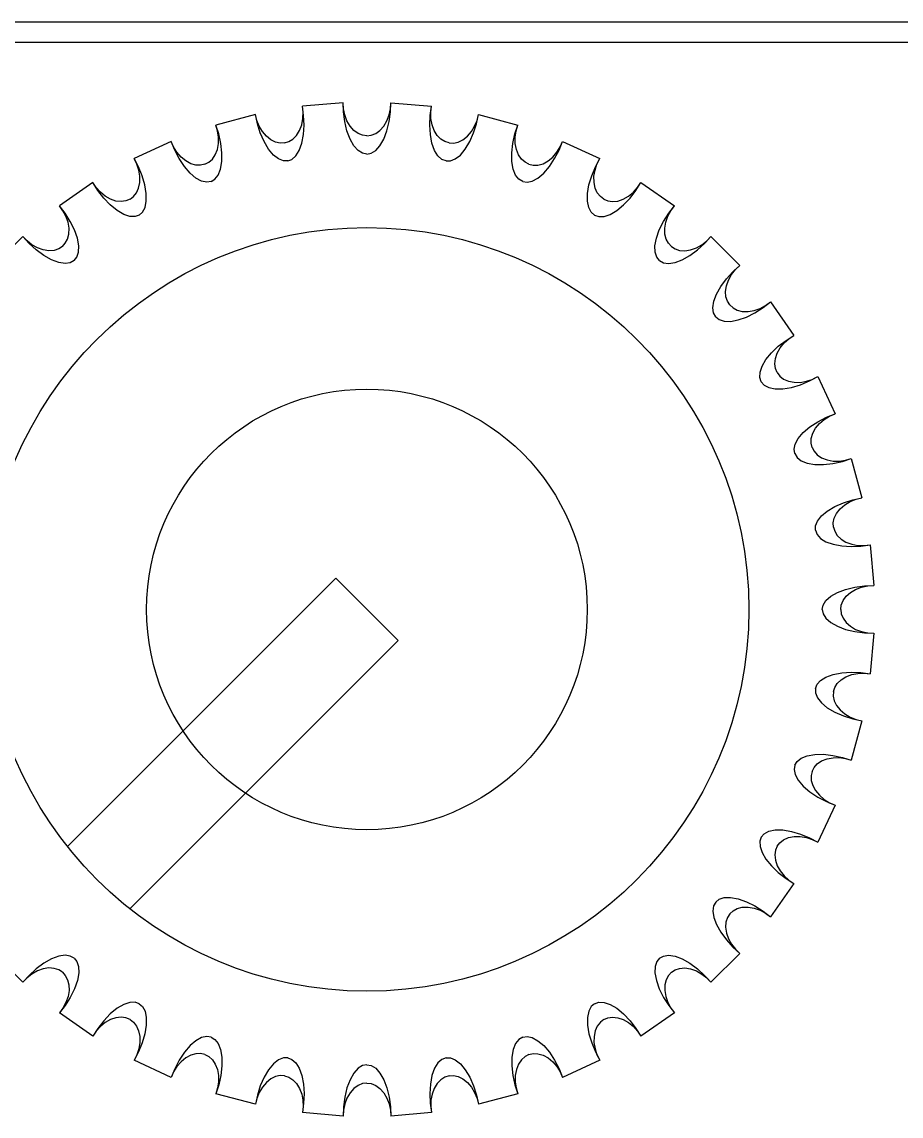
# Model space of a CAD drawing. Extents: x -615 to 711, y 0 to 128.
# Drawn here: x 5.6 to 17.57, y 101.6 to 116.5 of the extents above; entities that cross this region are included whole.
import ezdxf

# ---------------------------------------------------------------- set-up
doc = ezdxf.new("R2010")
doc.units = 0
doc.layers.add('CONSTRUCTION', color=7, linetype='CONTINUOUS')
doc.layers.add('LAYER1', color=7, linetype='CONTINUOUS')

msp = doc.modelspace()

# ---------------------------------------------------------------- linework, layer by layer
at = {"layer": 'CONSTRUCTION', "color": 6}
msp.add_line((-614.803, 116.224), (710.947, 116.224), dxfattribs=at)
at = {"layer": 'LAYER1', "color": 7}
msp.add_line((1.3, 116.5), (59.3, 116.5), dxfattribs=at)
at = {"layer": 'LAYER1', "color": 178}
for p, q in [((9.975, 115.4), (9.422, 115.352)), ((9.975, 115.4), (9.422, 115.352)), ((10.625, 115.4), (11.178, 115.352)), ((10.625, 115.4), (11.178, 115.352)), ((8.782, 115.239), (8.245, 115.095)), ((8.782, 115.239), (8.245, 115.095)), ((11.818, 115.239), (12.355, 115.095)), ((11.818, 115.239), (12.355, 115.095)), ((7.635, 114.873), (7.131, 114.638)), ((7.635, 114.873), (7.131, 114.638)), ((12.965, 114.873), (13.469, 114.638)), ((12.965, 114.873), (13.469, 114.638)), ((6.569, 114.313), (6.114, 113.995)), ((6.569, 114.313), (6.114, 113.995)), ((14.031, 114.313), (14.486, 113.995)), ((14.031, 114.313), (14.486, 113.995)), ((5.616, 113.577), (5.223, 113.184)), ((5.616, 113.577), (5.223, 113.184)), ((14.984, 113.577), (15.377, 113.184)), ((14.984, 113.577), (15.377, 113.184)), ((15.795, 112.686), (16.113, 112.231)), ((15.795, 112.686), (16.113, 112.231)), ((16.438, 111.669), (16.673, 111.165)), ((16.438, 111.669), (16.673, 111.165)), ((16.895, 110.555), (17.039, 110.018)), ((16.895, 110.555), (17.039, 110.018)), ((17.152, 109.378), (17.2, 108.825)), ((17.152, 109.378), (17.2, 108.825)), ((9.876, 108.924), (6.223, 105.272)), ((9.876, 108.924), (10.724, 108.076)), ((17.2, 108.175), (17.152, 107.622)), ((17.2, 108.175), (17.152, 107.622)), ((10.724, 108.076), (7.072, 104.423)), ((17.039, 106.982), (16.895, 106.445)), ((17.039, 106.982), (16.895, 106.445)), ((16.673, 105.835), (16.438, 105.331)), ((16.673, 105.835), (16.438, 105.331)), ((16.113, 104.769), (15.795, 104.314)), ((16.113, 104.769), (15.795, 104.314)), ((5.616, 103.423), (5.223, 103.816)), ((5.616, 103.423), (5.223, 103.816)), ((15.377, 103.816), (14.984, 103.423)), ((15.377, 103.816), (14.984, 103.423)), ((6.569, 102.687), (6.114, 103.005)), ((6.569, 102.687), (6.114, 103.005)), ((14.486, 103.005), (14.031, 102.687)), ((14.486, 103.005), (14.031, 102.687)), ((7.635, 102.127), (7.131, 102.362)), ((7.635, 102.127), (7.131, 102.362)), ((13.469, 102.362), (12.965, 102.127)), ((13.469, 102.362), (12.965, 102.127)), ((8.782, 101.761), (8.245, 101.905)), ((8.782, 101.761), (8.245, 101.905)), ((12.355, 101.905), (11.818, 101.761)), ((12.355, 101.905), (11.818, 101.761)), ((9.975, 101.6), (9.422, 101.648)), ((9.975, 101.6), (9.422, 101.648)), ((11.178, 101.648), (10.625, 101.6)), ((11.178, 101.648), (10.625, 101.6))]:
    msp.add_line(p, q, dxfattribs=at)
for points in [[(9.18, 114.852, 0), (9.237, 114.87, 0), (9.292, 114.904, 0), (9.342, 114.955, 0), (9.383, 115.022, 0), (9.412, 115.1, 0), (9.428, 115.185, 0), (9.431, 115.27, 0), (9.422, 115.352, 0)], [(9.18, 114.852, 0), (9.237, 114.87, 0), (9.292, 114.904, 0), (9.342, 114.955, 0), (9.383, 115.022, 0), (9.412, 115.1, 0), (9.428, 115.185, 0), (9.431, 115.27, 0), (9.422, 115.352, 0)], [(9.223, 114.606, 0), (9.28, 114.628, 0), (9.333, 114.675, 0), (9.379, 114.749, 0), (9.414, 114.848, 0), (9.436, 114.965, 0), (9.444, 115.094, 0), (9.439, 115.225, 0), (9.422, 115.352, 0)], [(9.223, 114.606, 0), (9.28, 114.628, 0), (9.333, 114.675, 0), (9.379, 114.749, 0), (9.414, 114.848, 0), (9.436, 114.965, 0), (9.444, 115.094, 0), (9.439, 115.225, 0), (9.422, 115.352, 0)], [(10.3, 114.7, 0), (10.241, 114.712, 0), (10.18, 114.749, 0), (10.122, 114.814, 0), (10.07, 114.905, 0), (10.028, 115.017, 0), (9.998, 115.142, 0), (9.98, 115.273, 0), (9.975, 115.4, 0)], [(10.3, 114.95, 0), (10.241, 114.958, 0), (10.18, 114.982, 0), (10.122, 115.023, 0), (10.07, 115.082, 0), (10.028, 115.154, 0), (9.998, 115.234, 0), (9.98, 115.318, 0), (9.975, 115.4, 0)], [(10.3, 114.7, 0), (10.241, 114.712, 0), (10.18, 114.749, 0), (10.122, 114.814, 0), (10.07, 114.905, 0), (10.028, 115.017, 0), (9.998, 115.142, 0), (9.98, 115.273, 0), (9.975, 115.4, 0)], [(10.3, 114.95, 0), (10.241, 114.958, 0), (10.18, 114.982, 0), (10.122, 115.023, 0), (10.07, 115.082, 0), (10.028, 115.154, 0), (9.998, 115.234, 0), (9.98, 115.318, 0), (9.975, 115.4, 0)], [(10.3, 114.7, 0), (10.359, 114.712, 0), (10.42, 114.749, 0), (10.478, 114.814, 0), (10.53, 114.905, 0), (10.572, 115.017, 0), (10.602, 115.142, 0), (10.62, 115.273, 0), (10.625, 115.4, 0)], [(10.3, 114.95, 0), (10.359, 114.958, 0), (10.42, 114.982, 0), (10.478, 115.023, 0), (10.53, 115.082, 0), (10.572, 115.154, 0), (10.602, 115.234, 0), (10.62, 115.318, 0), (10.625, 115.4, 0)], [(10.3, 114.7, 0), (10.359, 114.712, 0), (10.42, 114.749, 0), (10.478, 114.814, 0), (10.53, 114.905, 0), (10.572, 115.017, 0), (10.602, 115.142, 0), (10.62, 115.273, 0), (10.625, 115.4, 0)], [(10.3, 114.95, 0), (10.359, 114.958, 0), (10.42, 114.982, 0), (10.478, 115.023, 0), (10.53, 115.082, 0), (10.572, 115.154, 0), (10.602, 115.234, 0), (10.62, 115.318, 0), (10.625, 115.4, 0)], [(11.377, 114.606, 0), (11.32, 114.628, 0), (11.267, 114.675, 0), (11.221, 114.749, 0), (11.186, 114.848, 0), (11.164, 114.965, 0), (11.156, 115.094, 0), (11.161, 115.225, 0), (11.178, 115.352, 0)], [(11.377, 114.606, 0), (11.32, 114.628, 0), (11.267, 114.675, 0), (11.221, 114.749, 0), (11.186, 114.848, 0), (11.164, 114.965, 0), (11.156, 115.094, 0), (11.161, 115.225, 0), (11.178, 115.352, 0)], [(11.42, 114.852, 0), (11.363, 114.87, 0), (11.308, 114.904, 0), (11.258, 114.955, 0), (11.217, 115.022, 0), (11.188, 115.1, 0), (11.172, 115.185, 0), (11.169, 115.27, 0), (11.178, 115.352, 0)], [(11.42, 114.852, 0), (11.363, 114.87, 0), (11.308, 114.904, 0), (11.258, 114.955, 0), (11.217, 115.022, 0), (11.188, 115.1, 0), (11.172, 115.185, 0), (11.169, 115.27, 0), (11.178, 115.352, 0)], [(9.223, 114.606, 0), (9.163, 114.607, 0), (9.097, 114.633, 0), (9.028, 114.687, 0), (8.961, 114.768, 0), (8.9, 114.871, 0), (8.849, 114.989, 0), (8.809, 115.114, 0), (8.782, 115.239, 0)], [(9.18, 114.852, 0), (9.12, 114.849, 0), (9.057, 114.862, 0), (8.992, 114.893, 0), (8.931, 114.942, 0), (8.877, 115.006, 0), (8.833, 115.08, 0), (8.801, 115.159, 0), (8.782, 115.239, 0)], [(9.223, 114.606, 0), (9.163, 114.607, 0), (9.097, 114.633, 0), (9.028, 114.687, 0), (8.961, 114.768, 0), (8.9, 114.871, 0), (8.849, 114.989, 0), (8.809, 115.114, 0), (8.782, 115.239, 0)], [(9.18, 114.852, 0), (9.12, 114.849, 0), (9.057, 114.862, 0), (8.992, 114.893, 0), (8.931, 114.942, 0), (8.877, 115.006, 0), (8.833, 115.08, 0), (8.801, 115.159, 0), (8.782, 115.239, 0)], [(11.377, 114.606, 0), (11.437, 114.607, 0), (11.503, 114.633, 0), (11.572, 114.687, 0), (11.639, 114.768, 0), (11.7, 114.871, 0), (11.751, 114.989, 0), (11.791, 115.114, 0), (11.818, 115.239, 0)], [(11.377, 114.606, 0), (11.437, 114.607, 0), (11.503, 114.633, 0), (11.572, 114.687, 0), (11.639, 114.768, 0), (11.7, 114.871, 0), (11.751, 114.989, 0), (11.791, 115.114, 0), (11.818, 115.239, 0)], [(11.42, 114.852, 0), (11.48, 114.849, 0), (11.543, 114.862, 0), (11.608, 114.893, 0), (11.669, 114.942, 0), (11.723, 115.006, 0), (11.767, 115.08, 0), (11.799, 115.159, 0), (11.818, 115.239, 0)], [(11.42, 114.852, 0), (11.48, 114.849, 0), (11.543, 114.862, 0), (11.608, 114.893, 0), (11.669, 114.942, 0), (11.723, 115.006, 0), (11.767, 115.08, 0), (11.799, 115.159, 0), (11.818, 115.239, 0)], [(8.094, 114.561, 0), (8.147, 114.588, 0), (8.196, 114.632, 0), (8.236, 114.691, 0), (8.265, 114.764, 0), (8.28, 114.846, 0), (8.281, 114.932, 0), (8.268, 115.016, 0), (8.245, 115.095, 0)], [(8.094, 114.561, 0), (8.147, 114.588, 0), (8.196, 114.632, 0), (8.236, 114.691, 0), (8.265, 114.764, 0), (8.28, 114.846, 0), (8.281, 114.932, 0), (8.268, 115.016, 0), (8.245, 115.095, 0)], [(8.179, 114.326, 0), (8.231, 114.357, 0), (8.275, 114.413, 0), (8.308, 114.494, 0), (8.325, 114.597, 0), (8.327, 114.717, 0), (8.312, 114.845, 0), (8.284, 114.974, 0), (8.245, 115.095, 0)], [(8.179, 114.326, 0), (8.231, 114.357, 0), (8.275, 114.413, 0), (8.308, 114.494, 0), (8.325, 114.597, 0), (8.327, 114.717, 0), (8.312, 114.845, 0), (8.284, 114.974, 0), (8.245, 115.095, 0)], [(12.421, 114.326, 0), (12.369, 114.357, 0), (12.325, 114.413, 0), (12.292, 114.494, 0), (12.275, 114.597, 0), (12.273, 114.717, 0), (12.288, 114.845, 0), (12.316, 114.974, 0), (12.355, 115.095, 0)], [(12.421, 114.326, 0), (12.369, 114.357, 0), (12.325, 114.413, 0), (12.292, 114.494, 0), (12.275, 114.597, 0), (12.273, 114.717, 0), (12.288, 114.845, 0), (12.316, 114.974, 0), (12.355, 115.095, 0)], [(12.506, 114.561, 0), (12.453, 114.588, 0), (12.404, 114.632, 0), (12.364, 114.691, 0), (12.335, 114.764, 0), (12.32, 114.846, 0), (12.319, 114.932, 0), (12.332, 115.016, 0), (12.355, 115.095, 0)], [(12.506, 114.561, 0), (12.453, 114.588, 0), (12.404, 114.632, 0), (12.364, 114.691, 0), (12.335, 114.764, 0), (12.32, 114.846, 0), (12.319, 114.932, 0), (12.332, 115.016, 0), (12.355, 115.095, 0)], [(8.179, 114.326, 0), (8.12, 114.317, 0), (8.05, 114.331, 0), (7.973, 114.373, 0), (7.893, 114.44, 0), (7.815, 114.531, 0), (7.744, 114.639, 0), (7.683, 114.755, 0), (7.635, 114.873, 0)], [(8.094, 114.561, 0), (8.036, 114.548, 0), (7.971, 114.55, 0), (7.902, 114.569, 0), (7.833, 114.606, 0), (7.769, 114.66, 0), (7.713, 114.725, 0), (7.668, 114.798, 0), (7.635, 114.873, 0)], [(8.179, 114.326, 0), (8.12, 114.317, 0), (8.05, 114.331, 0), (7.973, 114.373, 0), (7.893, 114.44, 0), (7.815, 114.531, 0), (7.744, 114.639, 0), (7.683, 114.755, 0), (7.635, 114.873, 0)], [(8.094, 114.561, 0), (8.036, 114.548, 0), (7.971, 114.55, 0), (7.902, 114.569, 0), (7.833, 114.606, 0), (7.769, 114.66, 0), (7.713, 114.725, 0), (7.668, 114.798, 0), (7.635, 114.873, 0)], [(12.421, 114.326, 0), (12.48, 114.317, 0), (12.55, 114.331, 0), (12.627, 114.373, 0), (12.707, 114.44, 0), (12.785, 114.531, 0), (12.856, 114.639, 0), (12.917, 114.755, 0), (12.965, 114.873, 0)], [(12.421, 114.326, 0), (12.48, 114.317, 0), (12.55, 114.331, 0), (12.627, 114.373, 0), (12.707, 114.44, 0), (12.785, 114.531, 0), (12.856, 114.639, 0), (12.917, 114.755, 0), (12.965, 114.873, 0)], [(12.506, 114.561, 0), (12.564, 114.548, 0), (12.629, 114.55, 0), (12.698, 114.569, 0), (12.767, 114.606, 0), (12.831, 114.66, 0), (12.887, 114.725, 0), (12.932, 114.798, 0), (12.965, 114.873, 0)], [(12.506, 114.561, 0), (12.564, 114.548, 0), (12.629, 114.55, 0), (12.698, 114.569, 0), (12.767, 114.606, 0), (12.831, 114.66, 0), (12.887, 114.725, 0), (12.932, 114.798, 0), (12.965, 114.873, 0)], [(7.075, 114.086, 0), (7.122, 114.122, 0), (7.163, 114.173, 0), (7.192, 114.238, 0), (7.208, 114.315, 0), (7.209, 114.398, 0), (7.194, 114.483, 0), (7.168, 114.564, 0), (7.131, 114.638, 0)], [(7.075, 114.086, 0), (7.122, 114.122, 0), (7.163, 114.173, 0), (7.192, 114.238, 0), (7.208, 114.315, 0), (7.209, 114.398, 0), (7.194, 114.483, 0), (7.168, 114.564, 0), (7.131, 114.638, 0)], [(7.2, 113.869, 0), (7.245, 113.909, 0), (7.279, 113.972, 0), (7.297, 114.057, 0), (7.296, 114.162, 0), (7.277, 114.28, 0), (7.24, 114.404, 0), (7.19, 114.525, 0), (7.131, 114.638, 0)], [(7.2, 113.869, 0), (7.245, 113.909, 0), (7.279, 113.972, 0), (7.297, 114.057, 0), (7.296, 114.162, 0), (7.277, 114.28, 0), (7.24, 114.404, 0), (7.19, 114.525, 0), (7.131, 114.638, 0)], [(13.4, 113.869, 0), (13.355, 113.909, 0), (13.321, 113.972, 0), (13.303, 114.057, 0), (13.304, 114.162, 0), (13.323, 114.28, 0), (13.36, 114.404, 0), (13.41, 114.525, 0), (13.469, 114.638, 0)], [(13.4, 113.869, 0), (13.355, 113.909, 0), (13.321, 113.972, 0), (13.303, 114.057, 0), (13.304, 114.162, 0), (13.323, 114.28, 0), (13.36, 114.404, 0), (13.41, 114.525, 0), (13.469, 114.638, 0)], [(13.525, 114.086, 0), (13.478, 114.122, 0), (13.437, 114.173, 0), (13.408, 114.238, 0), (13.392, 114.315, 0), (13.391, 114.398, 0), (13.406, 114.483, 0), (13.432, 114.564, 0), (13.469, 114.638, 0)], [(13.525, 114.086, 0), (13.478, 114.122, 0), (13.437, 114.173, 0), (13.408, 114.238, 0), (13.392, 114.315, 0), (13.391, 114.398, 0), (13.406, 114.483, 0), (13.432, 114.564, 0), (13.469, 114.638, 0)], [(7.2, 113.869, 0), (7.143, 113.85, 0), (7.072, 113.852, 0), (6.989, 113.879, 0), (6.898, 113.932, 0), (6.806, 114.008, 0), (6.717, 114.101, 0), (6.637, 114.206, 0), (6.569, 114.313, 0)], [(7.075, 114.086, 0), (7.02, 114.063, 0), (6.956, 114.053, 0), (6.884, 114.061, 0), (6.81, 114.085, 0), (6.738, 114.126, 0), (6.671, 114.181, 0), (6.614, 114.245, 0), (6.569, 114.313, 0)], [(7.2, 113.869, 0), (7.143, 113.85, 0), (7.072, 113.852, 0), (6.989, 113.879, 0), (6.898, 113.932, 0), (6.806, 114.008, 0), (6.717, 114.101, 0), (6.637, 114.206, 0), (6.569, 114.313, 0)], [(7.075, 114.086, 0), (7.02, 114.063, 0), (6.956, 114.053, 0), (6.884, 114.061, 0), (6.81, 114.085, 0), (6.738, 114.126, 0), (6.671, 114.181, 0), (6.614, 114.245, 0), (6.569, 114.313, 0)], [(13.4, 113.869, 0), (13.457, 113.85, 0), (13.528, 113.852, 0), (13.611, 113.879, 0), (13.702, 113.932, 0), (13.794, 114.008, 0), (13.883, 114.101, 0), (13.963, 114.206, 0), (14.031, 114.313, 0)], [(13.4, 113.869, 0), (13.457, 113.85, 0), (13.528, 113.852, 0), (13.611, 113.879, 0), (13.702, 113.932, 0), (13.794, 114.008, 0), (13.883, 114.101, 0), (13.963, 114.206, 0), (14.031, 114.313, 0)], [(13.525, 114.086, 0), (13.58, 114.063, 0), (13.644, 114.053, 0), (13.716, 114.061, 0), (13.79, 114.085, 0), (13.862, 114.126, 0), (13.929, 114.181, 0), (13.986, 114.245, 0), (14.031, 114.313, 0)], [(13.525, 114.086, 0), (13.58, 114.063, 0), (13.644, 114.053, 0), (13.716, 114.061, 0), (13.79, 114.085, 0), (13.862, 114.126, 0), (13.929, 114.181, 0), (13.986, 114.245, 0), (14.031, 114.313, 0)], [(6.315, 113.249, 0), (6.352, 113.296, 0), (6.375, 113.364, 0), (6.378, 113.451, 0), (6.359, 113.554, 0), (6.319, 113.667, 0), (6.262, 113.783, 0), (6.191, 113.894, 0), (6.114, 113.995, 0)], [(6.154, 113.441, 0), (6.194, 113.485, 0), (6.225, 113.542, 0), (6.243, 113.611, 0), (6.245, 113.69, 0), (6.231, 113.772, 0), (6.203, 113.853, 0), (6.162, 113.928, 0), (6.114, 113.995, 0)], [(6.315, 113.249, 0), (6.352, 113.296, 0), (6.375, 113.364, 0), (6.378, 113.451, 0), (6.359, 113.554, 0), (6.319, 113.667, 0), (6.262, 113.783, 0), (6.191, 113.894, 0), (6.114, 113.995, 0)], [(6.154, 113.441, 0), (6.194, 113.485, 0), (6.225, 113.542, 0), (6.243, 113.611, 0), (6.245, 113.69, 0), (6.231, 113.772, 0), (6.203, 113.853, 0), (6.162, 113.928, 0), (6.114, 113.995, 0)], [(14.285, 113.249, 0), (14.248, 113.296, 0), (14.225, 113.364, 0), (14.222, 113.451, 0), (14.241, 113.554, 0), (14.281, 113.667, 0), (14.338, 113.783, 0), (14.409, 113.894, 0), (14.486, 113.995, 0)], [(14.285, 113.249, 0), (14.248, 113.296, 0), (14.225, 113.364, 0), (14.222, 113.451, 0), (14.241, 113.554, 0), (14.281, 113.667, 0), (14.338, 113.783, 0), (14.409, 113.894, 0), (14.486, 113.995, 0)], [(14.446, 113.441, 0), (14.406, 113.485, 0), (14.375, 113.542, 0), (14.357, 113.611, 0), (14.355, 113.69, 0), (14.369, 113.772, 0), (14.397, 113.853, 0), (14.438, 113.928, 0), (14.486, 113.995, 0)], [(14.446, 113.441, 0), (14.406, 113.485, 0), (14.375, 113.542, 0), (14.357, 113.611, 0), (14.355, 113.69, 0), (14.369, 113.772, 0), (14.397, 113.853, 0), (14.438, 113.928, 0), (14.486, 113.995, 0)], [(6.315, 113.249, 0), (6.262, 113.22, 0), (6.192, 113.21, 0), (6.105, 113.223, 0), (6.007, 113.259, 0), (5.903, 113.318, 0), (5.799, 113.394, 0), (5.702, 113.483, 0), (5.616, 113.577, 0)], [(6.154, 113.441, 0), (6.104, 113.409, 0), (6.042, 113.388, 0), (5.971, 113.383, 0), (5.893, 113.394, 0), (5.815, 113.422, 0), (5.74, 113.465, 0), (5.673, 113.518, 0), (5.616, 113.577, 0)], [(6.315, 113.249, 0), (6.262, 113.22, 0), (6.192, 113.21, 0), (6.105, 113.223, 0), (6.007, 113.259, 0), (5.903, 113.318, 0), (5.799, 113.394, 0), (5.702, 113.483, 0), (5.616, 113.577, 0)], [(6.154, 113.441, 0), (6.104, 113.409, 0), (6.042, 113.388, 0), (5.971, 113.383, 0), (5.893, 113.394, 0), (5.815, 113.422, 0), (5.74, 113.465, 0), (5.673, 113.518, 0), (5.616, 113.577, 0)], [(14.285, 113.249, 0), (14.338, 113.22, 0), (14.408, 113.21, 0), (14.495, 113.223, 0), (14.593, 113.259, 0), (14.697, 113.318, 0), (14.801, 113.394, 0), (14.898, 113.483, 0), (14.984, 113.577, 0)], [(14.285, 113.249, 0), (14.338, 113.22, 0), (14.408, 113.21, 0), (14.495, 113.223, 0), (14.593, 113.259, 0), (14.697, 113.318, 0), (14.801, 113.394, 0), (14.898, 113.483, 0), (14.984, 113.577, 0)], [(14.446, 113.441, 0), (14.496, 113.409, 0), (14.558, 113.388, 0), (14.629, 113.383, 0), (14.707, 113.394, 0), (14.785, 113.422, 0), (14.86, 113.465, 0), (14.927, 113.518, 0), (14.984, 113.577, 0)], [(14.446, 113.441, 0), (14.496, 113.409, 0), (14.558, 113.388, 0), (14.629, 113.383, 0), (14.707, 113.394, 0), (14.785, 113.422, 0), (14.86, 113.465, 0), (14.927, 113.518, 0), (14.984, 113.577, 0)], [(15.049, 112.485, 0), (15.02, 112.538, 0), (15.01, 112.608, 0), (15.023, 112.695, 0), (15.059, 112.793, 0), (15.118, 112.897, 0), (15.194, 113.001, 0), (15.283, 113.098, 0), (15.377, 113.184, 0)], [(15.049, 112.485, 0), (15.02, 112.538, 0), (15.01, 112.608, 0), (15.023, 112.695, 0), (15.059, 112.793, 0), (15.118, 112.897, 0), (15.194, 113.001, 0), (15.283, 113.098, 0), (15.377, 113.184, 0)], [(15.241, 112.646, 0), (15.209, 112.696, 0), (15.188, 112.758, 0), (15.183, 112.829, 0), (15.194, 112.907, 0), (15.222, 112.985, 0), (15.265, 113.06, 0), (15.318, 113.127, 0), (15.377, 113.184, 0)], [(15.241, 112.646, 0), (15.209, 112.696, 0), (15.188, 112.758, 0), (15.183, 112.829, 0), (15.194, 112.907, 0), (15.222, 112.985, 0), (15.265, 113.06, 0), (15.318, 113.127, 0), (15.377, 113.184, 0)], [(15.049, 112.485, 0), (15.096, 112.448, 0), (15.164, 112.425, 0), (15.251, 112.422, 0), (15.354, 112.441, 0), (15.467, 112.481, 0), (15.583, 112.538, 0), (15.694, 112.609, 0), (15.795, 112.686, 0)], [(15.049, 112.485, 0), (15.096, 112.448, 0), (15.164, 112.425, 0), (15.251, 112.422, 0), (15.354, 112.441, 0), (15.467, 112.481, 0), (15.583, 112.538, 0), (15.694, 112.609, 0), (15.795, 112.686, 0)], [(15.241, 112.646, 0), (15.285, 112.606, 0), (15.342, 112.575, 0), (15.411, 112.557, 0), (15.49, 112.555, 0), (15.572, 112.569, 0), (15.653, 112.597, 0), (15.728, 112.638, 0), (15.795, 112.686, 0)], [(15.241, 112.646, 0), (15.285, 112.606, 0), (15.342, 112.575, 0), (15.411, 112.557, 0), (15.49, 112.555, 0), (15.572, 112.569, 0), (15.653, 112.597, 0), (15.728, 112.638, 0), (15.795, 112.686, 0)], [(15.669, 111.6, 0), (15.65, 111.657, 0), (15.652, 111.728, 0), (15.679, 111.811, 0), (15.732, 111.902, 0), (15.808, 111.994, 0), (15.901, 112.083, 0), (16.006, 112.163, 0), (16.113, 112.231, 0)], [(15.669, 111.6, 0), (15.65, 111.657, 0), (15.652, 111.728, 0), (15.679, 111.811, 0), (15.732, 111.902, 0), (15.808, 111.994, 0), (15.901, 112.083, 0), (16.006, 112.163, 0), (16.113, 112.231, 0)], [(15.886, 111.725, 0), (15.863, 111.78, 0), (15.853, 111.844, 0), (15.861, 111.916, 0), (15.885, 111.99, 0), (15.926, 112.062, 0), (15.981, 112.129, 0), (16.045, 112.186, 0), (16.113, 112.231, 0)], [(15.886, 111.725, 0), (15.863, 111.78, 0), (15.853, 111.844, 0), (15.861, 111.916, 0), (15.885, 111.99, 0), (15.926, 112.062, 0), (15.981, 112.129, 0), (16.045, 112.186, 0), (16.113, 112.231, 0)], [(15.669, 111.6, 0), (15.709, 111.555, 0), (15.772, 111.521, 0), (15.857, 111.503, 0), (15.962, 111.504, 0), (16.08, 111.523, 0), (16.204, 111.56, 0), (16.325, 111.61, 0), (16.438, 111.669, 0)], [(15.669, 111.6, 0), (15.709, 111.555, 0), (15.772, 111.521, 0), (15.857, 111.503, 0), (15.962, 111.504, 0), (16.08, 111.523, 0), (16.204, 111.56, 0), (16.325, 111.61, 0), (16.438, 111.669, 0)], [(15.886, 111.725, 0), (15.922, 111.678, 0), (15.973, 111.637, 0), (16.038, 111.608, 0), (16.115, 111.592, 0), (16.198, 111.591, 0), (16.283, 111.606, 0), (16.364, 111.632, 0), (16.438, 111.669, 0)], [(15.886, 111.725, 0), (15.922, 111.678, 0), (15.973, 111.637, 0), (16.038, 111.608, 0), (16.115, 111.592, 0), (16.198, 111.591, 0), (16.283, 111.606, 0), (16.364, 111.632, 0), (16.438, 111.669, 0)], [(16.126, 110.621, 0), (16.117, 110.68, 0), (16.131, 110.75, 0), (16.173, 110.827, 0), (16.24, 110.907, 0), (16.331, 110.985, 0), (16.439, 111.056, 0), (16.555, 111.117, 0), (16.673, 111.165, 0)], [(16.126, 110.621, 0), (16.117, 110.68, 0), (16.131, 110.75, 0), (16.173, 110.827, 0), (16.24, 110.907, 0), (16.331, 110.985, 0), (16.439, 111.056, 0), (16.555, 111.117, 0), (16.673, 111.165, 0)], [(16.361, 110.706, 0), (16.348, 110.764, 0), (16.35, 110.829, 0), (16.369, 110.898, 0), (16.406, 110.967, 0), (16.46, 111.031, 0), (16.525, 111.087, 0), (16.598, 111.132, 0), (16.673, 111.165, 0)], [(16.361, 110.706, 0), (16.348, 110.764, 0), (16.35, 110.829, 0), (16.369, 110.898, 0), (16.406, 110.967, 0), (16.46, 111.031, 0), (16.525, 111.087, 0), (16.598, 111.132, 0), (16.673, 111.165, 0)], [(16.126, 110.621, 0), (16.157, 110.569, 0), (16.213, 110.525, 0), (16.294, 110.492, 0), (16.397, 110.475, 0), (16.517, 110.473, 0), (16.645, 110.488, 0), (16.774, 110.516, 0), (16.895, 110.555, 0)], [(16.126, 110.621, 0), (16.157, 110.569, 0), (16.213, 110.525, 0), (16.294, 110.492, 0), (16.397, 110.475, 0), (16.517, 110.473, 0), (16.645, 110.488, 0), (16.774, 110.516, 0), (16.895, 110.555, 0)], [(16.361, 110.706, 0), (16.388, 110.653, 0), (16.432, 110.604, 0), (16.491, 110.564, 0), (16.564, 110.535, 0), (16.646, 110.52, 0), (16.732, 110.519, 0), (16.816, 110.532, 0), (16.895, 110.555, 0)], [(16.361, 110.706, 0), (16.388, 110.653, 0), (16.432, 110.604, 0), (16.491, 110.564, 0), (16.564, 110.535, 0), (16.646, 110.52, 0), (16.732, 110.519, 0), (16.816, 110.532, 0), (16.895, 110.555, 0)], [(16.406, 109.577, 0), (16.407, 109.637, 0), (16.433, 109.703, 0), (16.487, 109.772, 0), (16.568, 109.839, 0), (16.671, 109.9, 0), (16.789, 109.951, 0), (16.914, 109.991, 0), (17.039, 110.018, 0)], [(16.406, 109.577, 0), (16.407, 109.637, 0), (16.433, 109.703, 0), (16.487, 109.772, 0), (16.568, 109.839, 0), (16.671, 109.9, 0), (16.789, 109.951, 0), (16.914, 109.991, 0), (17.039, 110.018, 0)], [(16.652, 109.62, 0), (16.649, 109.68, 0), (16.662, 109.743, 0), (16.693, 109.808, 0), (16.742, 109.869, 0), (16.806, 109.923, 0), (16.88, 109.967, 0), (16.959, 109.999, 0), (17.039, 110.018, 0)], [(16.652, 109.62, 0), (16.649, 109.68, 0), (16.662, 109.743, 0), (16.693, 109.808, 0), (16.742, 109.869, 0), (16.806, 109.923, 0), (16.88, 109.967, 0), (16.959, 109.999, 0), (17.039, 110.018, 0)], [(16.406, 109.577, 0), (16.428, 109.52, 0), (16.475, 109.467, 0), (16.549, 109.421, 0), (16.648, 109.386, 0), (16.765, 109.364, 0), (16.894, 109.356, 0), (17.025, 109.361, 0), (17.152, 109.378, 0)], [(16.406, 109.577, 0), (16.428, 109.52, 0), (16.475, 109.467, 0), (16.549, 109.421, 0), (16.648, 109.386, 0), (16.765, 109.364, 0), (16.894, 109.356, 0), (17.025, 109.361, 0), (17.152, 109.378, 0)], [(16.652, 109.62, 0), (16.67, 109.563, 0), (16.704, 109.508, 0), (16.755, 109.458, 0), (16.822, 109.417, 0), (16.9, 109.388, 0), (16.985, 109.372, 0), (17.07, 109.369, 0), (17.152, 109.378, 0)], [(16.652, 109.62, 0), (16.67, 109.563, 0), (16.704, 109.508, 0), (16.755, 109.458, 0), (16.822, 109.417, 0), (16.9, 109.388, 0), (16.985, 109.372, 0), (17.07, 109.369, 0), (17.152, 109.378, 0)], [(16.5, 108.5, 0), (16.512, 108.559, 0), (16.549, 108.62, 0), (16.614, 108.678, 0), (16.705, 108.73, 0), (16.817, 108.772, 0), (16.942, 108.802, 0), (17.073, 108.82, 0), (17.2, 108.825, 0)], [(16.5, 108.5, 0), (16.512, 108.559, 0), (16.549, 108.62, 0), (16.614, 108.678, 0), (16.705, 108.73, 0), (16.817, 108.772, 0), (16.942, 108.802, 0), (17.073, 108.82, 0), (17.2, 108.825, 0)], [(16.75, 108.5, 0), (16.758, 108.559, 0), (16.782, 108.62, 0), (16.823, 108.678, 0), (16.882, 108.73, 0), (16.954, 108.772, 0), (17.034, 108.802, 0), (17.118, 108.82, 0), (17.2, 108.825, 0)], [(16.75, 108.5, 0), (16.758, 108.559, 0), (16.782, 108.62, 0), (16.823, 108.678, 0), (16.882, 108.73, 0), (16.954, 108.772, 0), (17.034, 108.802, 0), (17.118, 108.82, 0), (17.2, 108.825, 0)], [(16.5, 108.5, 0), (16.512, 108.441, 0), (16.549, 108.38, 0), (16.614, 108.322, 0), (16.705, 108.27, 0), (16.817, 108.228, 0), (16.942, 108.198, 0), (17.073, 108.18, 0), (17.2, 108.175, 0)], [(16.5, 108.5, 0), (16.512, 108.441, 0), (16.549, 108.38, 0), (16.614, 108.322, 0), (16.705, 108.27, 0), (16.817, 108.228, 0), (16.942, 108.198, 0), (17.073, 108.18, 0), (17.2, 108.175, 0)], [(16.75, 108.5, 0), (16.758, 108.441, 0), (16.782, 108.38, 0), (16.823, 108.322, 0), (16.882, 108.27, 0), (16.954, 108.228, 0), (17.034, 108.198, 0), (17.118, 108.18, 0), (17.2, 108.175, 0)], [(16.75, 108.5, 0), (16.758, 108.441, 0), (16.782, 108.38, 0), (16.823, 108.322, 0), (16.882, 108.27, 0), (16.954, 108.228, 0), (17.034, 108.198, 0), (17.118, 108.18, 0), (17.2, 108.175, 0)], [(16.406, 107.423, 0), (16.428, 107.48, 0), (16.475, 107.533, 0), (16.549, 107.579, 0), (16.648, 107.614, 0), (16.765, 107.636, 0), (16.894, 107.644, 0), (17.025, 107.639, 0), (17.152, 107.622, 0)], [(16.406, 107.423, 0), (16.428, 107.48, 0), (16.475, 107.533, 0), (16.549, 107.579, 0), (16.648, 107.614, 0), (16.765, 107.636, 0), (16.894, 107.644, 0), (17.025, 107.639, 0), (17.152, 107.622, 0)], [(16.652, 107.38, 0), (16.67, 107.437, 0), (16.704, 107.492, 0), (16.755, 107.542, 0), (16.822, 107.583, 0), (16.9, 107.612, 0), (16.985, 107.628, 0), (17.07, 107.631, 0), (17.152, 107.622, 0)], [(16.652, 107.38, 0), (16.67, 107.437, 0), (16.704, 107.492, 0), (16.755, 107.542, 0), (16.822, 107.583, 0), (16.9, 107.612, 0), (16.985, 107.628, 0), (17.07, 107.631, 0), (17.152, 107.622, 0)], [(16.406, 107.423, 0), (16.407, 107.363, 0), (16.433, 107.297, 0), (16.487, 107.228, 0), (16.568, 107.161, 0), (16.671, 107.1, 0), (16.789, 107.049, 0), (16.914, 107.009, 0), (17.039, 106.982, 0)], [(16.406, 107.423, 0), (16.407, 107.363, 0), (16.433, 107.297, 0), (16.487, 107.228, 0), (16.568, 107.161, 0), (16.671, 107.1, 0), (16.789, 107.049, 0), (16.914, 107.009, 0), (17.039, 106.982, 0)], [(16.652, 107.38, 0), (16.649, 107.32, 0), (16.662, 107.257, 0), (16.693, 107.192, 0), (16.742, 107.131, 0), (16.806, 107.077, 0), (16.88, 107.033, 0), (16.959, 107.001, 0), (17.039, 106.982, 0)], [(16.652, 107.38, 0), (16.649, 107.32, 0), (16.662, 107.257, 0), (16.693, 107.192, 0), (16.742, 107.131, 0), (16.806, 107.077, 0), (16.88, 107.033, 0), (16.959, 107.001, 0), (17.039, 106.982, 0)], [(16.126, 106.379, 0), (16.157, 106.431, 0), (16.213, 106.475, 0), (16.294, 106.508, 0), (16.397, 106.525, 0), (16.517, 106.527, 0), (16.645, 106.512, 0), (16.774, 106.484, 0), (16.895, 106.445, 0)], [(16.126, 106.379, 0), (16.157, 106.431, 0), (16.213, 106.475, 0), (16.294, 106.508, 0), (16.397, 106.525, 0), (16.517, 106.527, 0), (16.645, 106.512, 0), (16.774, 106.484, 0), (16.895, 106.445, 0)], [(16.361, 106.294, 0), (16.388, 106.347, 0), (16.432, 106.396, 0), (16.491, 106.436, 0), (16.564, 106.465, 0), (16.646, 106.48, 0), (16.732, 106.481, 0), (16.816, 106.468, 0), (16.895, 106.445, 0)], [(16.361, 106.294, 0), (16.388, 106.347, 0), (16.432, 106.396, 0), (16.491, 106.436, 0), (16.564, 106.465, 0), (16.646, 106.48, 0), (16.732, 106.481, 0), (16.816, 106.468, 0), (16.895, 106.445, 0)], [(16.126, 106.379, 0), (16.117, 106.32, 0), (16.131, 106.25, 0), (16.173, 106.173, 0), (16.24, 106.093, 0), (16.331, 106.015, 0), (16.439, 105.944, 0), (16.555, 105.883, 0), (16.673, 105.835, 0)], [(16.126, 106.379, 0), (16.117, 106.32, 0), (16.131, 106.25, 0), (16.173, 106.173, 0), (16.24, 106.093, 0), (16.331, 106.015, 0), (16.439, 105.944, 0), (16.555, 105.883, 0), (16.673, 105.835, 0)], [(16.361, 106.294, 0), (16.348, 106.236, 0), (16.35, 106.171, 0), (16.369, 106.102, 0), (16.406, 106.033, 0), (16.46, 105.969, 0), (16.525, 105.913, 0), (16.598, 105.868, 0), (16.673, 105.835, 0)], [(16.361, 106.294, 0), (16.348, 106.236, 0), (16.35, 106.171, 0), (16.369, 106.102, 0), (16.406, 106.033, 0), (16.46, 105.969, 0), (16.525, 105.913, 0), (16.598, 105.868, 0), (16.673, 105.835, 0)], [(15.669, 105.4, 0), (15.709, 105.445, 0), (15.772, 105.479, 0), (15.857, 105.497, 0), (15.962, 105.496, 0), (16.08, 105.477, 0), (16.204, 105.44, 0), (16.325, 105.39, 0), (16.438, 105.331, 0)], [(15.669, 105.4, 0), (15.709, 105.445, 0), (15.772, 105.479, 0), (15.857, 105.497, 0), (15.962, 105.496, 0), (16.08, 105.477, 0), (16.204, 105.44, 0), (16.325, 105.39, 0), (16.438, 105.331, 0)], [(15.669, 105.4, 0), (15.65, 105.343, 0), (15.652, 105.272, 0), (15.679, 105.189, 0), (15.732, 105.098, 0), (15.808, 105.006, 0), (15.901, 104.917, 0), (16.006, 104.837, 0), (16.113, 104.769, 0)], [(15.669, 105.4, 0), (15.65, 105.343, 0), (15.652, 105.272, 0), (15.679, 105.189, 0), (15.732, 105.098, 0), (15.808, 105.006, 0), (15.901, 104.917, 0), (16.006, 104.837, 0), (16.113, 104.769, 0)], [(15.886, 105.275, 0), (15.922, 105.322, 0), (15.973, 105.363, 0), (16.038, 105.392, 0), (16.115, 105.408, 0), (16.198, 105.409, 0), (16.283, 105.394, 0), (16.364, 105.368, 0), (16.438, 105.331, 0)], [(15.886, 105.275, 0), (15.922, 105.322, 0), (15.973, 105.363, 0), (16.038, 105.392, 0), (16.115, 105.408, 0), (16.198, 105.409, 0), (16.283, 105.394, 0), (16.364, 105.368, 0), (16.438, 105.331, 0)], [(15.886, 105.275, 0), (15.863, 105.22, 0), (15.853, 105.156, 0), (15.861, 105.084, 0), (15.885, 105.01, 0), (15.926, 104.938, 0), (15.981, 104.871, 0), (16.045, 104.814, 0), (16.113, 104.769, 0)], [(15.886, 105.275, 0), (15.863, 105.22, 0), (15.853, 105.156, 0), (15.861, 105.084, 0), (15.885, 105.01, 0), (15.926, 104.938, 0), (15.981, 104.871, 0), (16.045, 104.814, 0), (16.113, 104.769, 0)], [(15.049, 104.515, 0), (15.02, 104.462, 0), (15.01, 104.392, 0), (15.023, 104.305, 0), (15.059, 104.207, 0), (15.118, 104.103, 0), (15.194, 103.999, 0), (15.283, 103.902, 0), (15.377, 103.816, 0)], [(15.049, 104.515, 0), (15.02, 104.462, 0), (15.01, 104.392, 0), (15.023, 104.305, 0), (15.059, 104.207, 0), (15.118, 104.103, 0), (15.194, 103.999, 0), (15.283, 103.902, 0), (15.377, 103.816, 0)], [(15.049, 104.515, 0), (15.096, 104.552, 0), (15.164, 104.575, 0), (15.251, 104.578, 0), (15.354, 104.559, 0), (15.467, 104.519, 0), (15.583, 104.462, 0), (15.694, 104.391, 0), (15.795, 104.314, 0)], [(15.049, 104.515, 0), (15.096, 104.552, 0), (15.164, 104.575, 0), (15.251, 104.578, 0), (15.354, 104.559, 0), (15.467, 104.519, 0), (15.583, 104.462, 0), (15.694, 104.391, 0), (15.795, 104.314, 0)], [(15.241, 104.354, 0), (15.209, 104.304, 0), (15.188, 104.242, 0), (15.183, 104.171, 0), (15.194, 104.093, 0), (15.222, 104.015, 0), (15.265, 103.94, 0), (15.318, 103.873, 0), (15.377, 103.816, 0)], [(15.241, 104.354, 0), (15.209, 104.304, 0), (15.188, 104.242, 0), (15.183, 104.171, 0), (15.194, 104.093, 0), (15.222, 104.015, 0), (15.265, 103.94, 0), (15.318, 103.873, 0), (15.377, 103.816, 0)], [(15.241, 104.354, 0), (15.285, 104.394, 0), (15.342, 104.425, 0), (15.411, 104.443, 0), (15.49, 104.445, 0), (15.572, 104.431, 0), (15.653, 104.403, 0), (15.728, 104.362, 0), (15.795, 104.314, 0)], [(15.241, 104.354, 0), (15.285, 104.394, 0), (15.342, 104.425, 0), (15.411, 104.443, 0), (15.49, 104.445, 0), (15.572, 104.431, 0), (15.653, 104.403, 0), (15.728, 104.362, 0), (15.795, 104.314, 0)], [(6.315, 103.751, 0), (6.262, 103.78, 0), (6.192, 103.79, 0), (6.105, 103.777, 0), (6.007, 103.741, 0), (5.903, 103.682, 0), (5.799, 103.606, 0), (5.702, 103.517, 0), (5.616, 103.423, 0)], [(6.315, 103.751, 0), (6.262, 103.78, 0), (6.192, 103.79, 0), (6.105, 103.777, 0), (6.007, 103.741, 0), (5.903, 103.682, 0), (5.799, 103.606, 0), (5.702, 103.517, 0), (5.616, 103.423, 0)], [(6.315, 103.751, 0), (6.352, 103.704, 0), (6.375, 103.636, 0), (6.378, 103.549, 0), (6.359, 103.446, 0), (6.319, 103.333, 0), (6.262, 103.217, 0), (6.191, 103.106, 0), (6.114, 103.005, 0)], [(6.315, 103.751, 0), (6.352, 103.704, 0), (6.375, 103.636, 0), (6.378, 103.549, 0), (6.359, 103.446, 0), (6.319, 103.333, 0), (6.262, 103.217, 0), (6.191, 103.106, 0), (6.114, 103.005, 0)], [(14.285, 103.751, 0), (14.248, 103.704, 0), (14.225, 103.636, 0), (14.222, 103.549, 0), (14.241, 103.446, 0), (14.281, 103.333, 0), (14.338, 103.217, 0), (14.409, 103.106, 0), (14.486, 103.005, 0)], [(14.285, 103.751, 0), (14.248, 103.704, 0), (14.225, 103.636, 0), (14.222, 103.549, 0), (14.241, 103.446, 0), (14.281, 103.333, 0), (14.338, 103.217, 0), (14.409, 103.106, 0), (14.486, 103.005, 0)], [(14.285, 103.751, 0), (14.338, 103.78, 0), (14.408, 103.79, 0), (14.495, 103.777, 0), (14.593, 103.741, 0), (14.697, 103.682, 0), (14.801, 103.606, 0), (14.898, 103.517, 0), (14.984, 103.423, 0)], [(14.285, 103.751, 0), (14.338, 103.78, 0), (14.408, 103.79, 0), (14.495, 103.777, 0), (14.593, 103.741, 0), (14.697, 103.682, 0), (14.801, 103.606, 0), (14.898, 103.517, 0), (14.984, 103.423, 0)], [(6.154, 103.559, 0), (6.104, 103.591, 0), (6.042, 103.612, 0), (5.971, 103.617, 0), (5.893, 103.606, 0), (5.815, 103.578, 0), (5.74, 103.535, 0), (5.673, 103.482, 0), (5.616, 103.423, 0)], [(6.154, 103.559, 0), (6.104, 103.591, 0), (6.042, 103.612, 0), (5.971, 103.617, 0), (5.893, 103.606, 0), (5.815, 103.578, 0), (5.74, 103.535, 0), (5.673, 103.482, 0), (5.616, 103.423, 0)], [(6.154, 103.559, 0), (6.194, 103.515, 0), (6.225, 103.458, 0), (6.243, 103.389, 0), (6.245, 103.31, 0), (6.231, 103.228, 0), (6.203, 103.147, 0), (6.162, 103.072, 0), (6.114, 103.005, 0)], [(6.154, 103.559, 0), (6.194, 103.515, 0), (6.225, 103.458, 0), (6.243, 103.389, 0), (6.245, 103.31, 0), (6.231, 103.228, 0), (6.203, 103.147, 0), (6.162, 103.072, 0), (6.114, 103.005, 0)], [(14.446, 103.559, 0), (14.406, 103.515, 0), (14.375, 103.458, 0), (14.357, 103.389, 0), (14.355, 103.31, 0), (14.369, 103.228, 0), (14.397, 103.147, 0), (14.438, 103.072, 0), (14.486, 103.005, 0)], [(14.446, 103.559, 0), (14.406, 103.515, 0), (14.375, 103.458, 0), (14.357, 103.389, 0), (14.355, 103.31, 0), (14.369, 103.228, 0), (14.397, 103.147, 0), (14.438, 103.072, 0), (14.486, 103.005, 0)], [(14.446, 103.559, 0), (14.496, 103.591, 0), (14.558, 103.612, 0), (14.629, 103.617, 0), (14.707, 103.606, 0), (14.785, 103.578, 0), (14.86, 103.535, 0), (14.927, 103.482, 0), (14.984, 103.423, 0)], [(14.446, 103.559, 0), (14.496, 103.591, 0), (14.558, 103.612, 0), (14.629, 103.617, 0), (14.707, 103.606, 0), (14.785, 103.578, 0), (14.86, 103.535, 0), (14.927, 103.482, 0), (14.984, 103.423, 0)], [(7.2, 103.131, 0), (7.143, 103.15, 0), (7.072, 103.148, 0), (6.989, 103.121, 0), (6.898, 103.068, 0), (6.806, 102.992, 0), (6.717, 102.899, 0), (6.637, 102.794, 0), (6.569, 102.687, 0)], [(7.2, 103.131, 0), (7.143, 103.15, 0), (7.072, 103.148, 0), (6.989, 103.121, 0), (6.898, 103.068, 0), (6.806, 102.992, 0), (6.717, 102.899, 0), (6.637, 102.794, 0), (6.569, 102.687, 0)], [(7.2, 103.131, 0), (7.245, 103.091, 0), (7.279, 103.028, 0), (7.297, 102.943, 0), (7.296, 102.838, 0), (7.277, 102.72, 0), (7.24, 102.596, 0), (7.19, 102.475, 0), (7.131, 102.362, 0)], [(7.2, 103.131, 0), (7.245, 103.091, 0), (7.279, 103.028, 0), (7.297, 102.943, 0), (7.296, 102.838, 0), (7.277, 102.72, 0), (7.24, 102.596, 0), (7.19, 102.475, 0), (7.131, 102.362, 0)], [(13.4, 103.131, 0), (13.355, 103.091, 0), (13.321, 103.028, 0), (13.303, 102.943, 0), (13.304, 102.838, 0), (13.323, 102.72, 0), (13.36, 102.596, 0), (13.41, 102.475, 0), (13.469, 102.362, 0)], [(13.4, 103.131, 0), (13.355, 103.091, 0), (13.321, 103.028, 0), (13.303, 102.943, 0), (13.304, 102.838, 0), (13.323, 102.72, 0), (13.36, 102.596, 0), (13.41, 102.475, 0), (13.469, 102.362, 0)], [(13.4, 103.131, 0), (13.457, 103.15, 0), (13.528, 103.148, 0), (13.611, 103.121, 0), (13.702, 103.068, 0), (13.794, 102.992, 0), (13.883, 102.899, 0), (13.963, 102.794, 0), (14.031, 102.687, 0)], [(13.4, 103.131, 0), (13.457, 103.15, 0), (13.528, 103.148, 0), (13.611, 103.121, 0), (13.702, 103.068, 0), (13.794, 102.992, 0), (13.883, 102.899, 0), (13.963, 102.794, 0), (14.031, 102.687, 0)], [(7.075, 102.914, 0), (7.02, 102.937, 0), (6.956, 102.947, 0), (6.884, 102.939, 0), (6.81, 102.915, 0), (6.738, 102.874, 0), (6.671, 102.819, 0), (6.614, 102.755, 0), (6.569, 102.687, 0)], [(7.075, 102.914, 0), (7.02, 102.937, 0), (6.956, 102.947, 0), (6.884, 102.939, 0), (6.81, 102.915, 0), (6.738, 102.874, 0), (6.671, 102.819, 0), (6.614, 102.755, 0), (6.569, 102.687, 0)], [(7.075, 102.914, 0), (7.122, 102.878, 0), (7.163, 102.827, 0), (7.192, 102.762, 0), (7.208, 102.685, 0), (7.209, 102.602, 0), (7.194, 102.517, 0), (7.168, 102.436, 0), (7.131, 102.362, 0)], [(7.075, 102.914, 0), (7.122, 102.878, 0), (7.163, 102.827, 0), (7.192, 102.762, 0), (7.208, 102.685, 0), (7.209, 102.602, 0), (7.194, 102.517, 0), (7.168, 102.436, 0), (7.131, 102.362, 0)], [(13.525, 102.914, 0), (13.478, 102.878, 0), (13.437, 102.827, 0), (13.408, 102.762, 0), (13.392, 102.685, 0), (13.391, 102.602, 0), (13.406, 102.517, 0), (13.432, 102.436, 0), (13.469, 102.362, 0)], [(13.525, 102.914, 0), (13.478, 102.878, 0), (13.437, 102.827, 0), (13.408, 102.762, 0), (13.392, 102.685, 0), (13.391, 102.602, 0), (13.406, 102.517, 0), (13.432, 102.436, 0), (13.469, 102.362, 0)], [(13.525, 102.914, 0), (13.58, 102.937, 0), (13.644, 102.947, 0), (13.716, 102.939, 0), (13.79, 102.915, 0), (13.862, 102.874, 0), (13.929, 102.819, 0), (13.986, 102.755, 0), (14.031, 102.687, 0)], [(13.525, 102.914, 0), (13.58, 102.937, 0), (13.644, 102.947, 0), (13.716, 102.939, 0), (13.79, 102.915, 0), (13.862, 102.874, 0), (13.929, 102.819, 0), (13.986, 102.755, 0), (14.031, 102.687, 0)], [(8.179, 102.674, 0), (8.12, 102.683, 0), (8.05, 102.669, 0), (7.973, 102.627, 0), (7.893, 102.56, 0), (7.815, 102.469, 0), (7.744, 102.361, 0), (7.683, 102.245, 0), (7.635, 102.127, 0)], [(8.179, 102.674, 0), (8.12, 102.683, 0), (8.05, 102.669, 0), (7.973, 102.627, 0), (7.893, 102.56, 0), (7.815, 102.469, 0), (7.744, 102.361, 0), (7.683, 102.245, 0), (7.635, 102.127, 0)], [(8.179, 102.674, 0), (8.231, 102.643, 0), (8.275, 102.587, 0), (8.308, 102.506, 0), (8.325, 102.403, 0), (8.327, 102.283, 0), (8.312, 102.155, 0), (8.284, 102.026, 0), (8.245, 101.905, 0)], [(8.179, 102.674, 0), (8.231, 102.643, 0), (8.275, 102.587, 0), (8.308, 102.506, 0), (8.325, 102.403, 0), (8.327, 102.283, 0), (8.312, 102.155, 0), (8.284, 102.026, 0), (8.245, 101.905, 0)], [(12.421, 102.674, 0), (12.369, 102.643, 0), (12.325, 102.587, 0), (12.292, 102.506, 0), (12.275, 102.403, 0), (12.273, 102.283, 0), (12.288, 102.155, 0), (12.316, 102.026, 0), (12.355, 101.905, 0)], [(12.421, 102.674, 0), (12.369, 102.643, 0), (12.325, 102.587, 0), (12.292, 102.506, 0), (12.275, 102.403, 0), (12.273, 102.283, 0), (12.288, 102.155, 0), (12.316, 102.026, 0), (12.355, 101.905, 0)], [(12.421, 102.674, 0), (12.48, 102.683, 0), (12.55, 102.669, 0), (12.627, 102.627, 0), (12.707, 102.56, 0), (12.785, 102.469, 0), (12.856, 102.361, 0), (12.917, 102.245, 0), (12.965, 102.127, 0)], [(12.421, 102.674, 0), (12.48, 102.683, 0), (12.55, 102.669, 0), (12.627, 102.627, 0), (12.707, 102.56, 0), (12.785, 102.469, 0), (12.856, 102.361, 0), (12.917, 102.245, 0), (12.965, 102.127, 0)], [(8.094, 102.439, 0), (8.036, 102.452, 0), (7.971, 102.45, 0), (7.902, 102.431, 0), (7.833, 102.394, 0), (7.769, 102.34, 0), (7.713, 102.275, 0), (7.668, 102.202, 0), (7.635, 102.127, 0)], [(8.094, 102.439, 0), (8.036, 102.452, 0), (7.971, 102.45, 0), (7.902, 102.431, 0), (7.833, 102.394, 0), (7.769, 102.34, 0), (7.713, 102.275, 0), (7.668, 102.202, 0), (7.635, 102.127, 0)], [(8.094, 102.439, 0), (8.147, 102.412, 0), (8.196, 102.368, 0), (8.236, 102.309, 0), (8.265, 102.236, 0), (8.28, 102.154, 0), (8.281, 102.068, 0), (8.268, 101.984, 0), (8.245, 101.905, 0)], [(8.094, 102.439, 0), (8.147, 102.412, 0), (8.196, 102.368, 0), (8.236, 102.309, 0), (8.265, 102.236, 0), (8.28, 102.154, 0), (8.281, 102.068, 0), (8.268, 101.984, 0), (8.245, 101.905, 0)], [(9.223, 102.394, 0), (9.163, 102.393, 0), (9.097, 102.367, 0), (9.028, 102.313, 0), (8.961, 102.232, 0), (8.9, 102.129, 0), (8.849, 102.011, 0), (8.809, 101.886, 0), (8.782, 101.761, 0)], [(9.223, 102.394, 0), (9.163, 102.393, 0), (9.097, 102.367, 0), (9.028, 102.313, 0), (8.961, 102.232, 0), (8.9, 102.129, 0), (8.849, 102.011, 0), (8.809, 101.886, 0), (8.782, 101.761, 0)], [(9.223, 102.394, 0), (9.28, 102.372, 0), (9.333, 102.325, 0), (9.379, 102.251, 0), (9.414, 102.152, 0), (9.436, 102.035, 0), (9.444, 101.906, 0), (9.439, 101.775, 0), (9.422, 101.648, 0)], [(9.223, 102.394, 0), (9.28, 102.372, 0), (9.333, 102.325, 0), (9.379, 102.251, 0), (9.414, 102.152, 0), (9.436, 102.035, 0), (9.444, 101.906, 0), (9.439, 101.775, 0), (9.422, 101.648, 0)], [(11.377, 102.394, 0), (11.32, 102.372, 0), (11.267, 102.325, 0), (11.221, 102.251, 0), (11.186, 102.152, 0), (11.164, 102.035, 0), (11.156, 101.906, 0), (11.161, 101.775, 0), (11.178, 101.648, 0)], [(11.377, 102.394, 0), (11.32, 102.372, 0), (11.267, 102.325, 0), (11.221, 102.251, 0), (11.186, 102.152, 0), (11.164, 102.035, 0), (11.156, 101.906, 0), (11.161, 101.775, 0), (11.178, 101.648, 0)], [(11.377, 102.394, 0), (11.437, 102.393, 0), (11.503, 102.367, 0), (11.572, 102.313, 0), (11.639, 102.232, 0), (11.7, 102.129, 0), (11.751, 102.011, 0), (11.791, 101.886, 0), (11.818, 101.761, 0)], [(11.377, 102.394, 0), (11.437, 102.393, 0), (11.503, 102.367, 0), (11.572, 102.313, 0), (11.639, 102.232, 0), (11.7, 102.129, 0), (11.751, 102.011, 0), (11.791, 101.886, 0), (11.818, 101.761, 0)], [(12.506, 102.439, 0), (12.453, 102.412, 0), (12.404, 102.368, 0), (12.364, 102.309, 0), (12.335, 102.236, 0), (12.32, 102.154, 0), (12.319, 102.068, 0), (12.332, 101.984, 0), (12.355, 101.905, 0)], [(12.506, 102.439, 0), (12.453, 102.412, 0), (12.404, 102.368, 0), (12.364, 102.309, 0), (12.335, 102.236, 0), (12.32, 102.154, 0), (12.319, 102.068, 0), (12.332, 101.984, 0), (12.355, 101.905, 0)], [(12.506, 102.439, 0), (12.564, 102.452, 0), (12.629, 102.45, 0), (12.698, 102.431, 0), (12.767, 102.394, 0), (12.831, 102.34, 0), (12.887, 102.275, 0), (12.932, 102.202, 0), (12.965, 102.127, 0)], [(12.506, 102.439, 0), (12.564, 102.452, 0), (12.629, 102.45, 0), (12.698, 102.431, 0), (12.767, 102.394, 0), (12.831, 102.34, 0), (12.887, 102.275, 0), (12.932, 102.202, 0), (12.965, 102.127, 0)], [(10.3, 102.3, 0), (10.241, 102.288, 0), (10.18, 102.251, 0), (10.122, 102.186, 0), (10.07, 102.095, 0), (10.028, 101.983, 0), (9.998, 101.858, 0), (9.98, 101.727, 0), (9.975, 101.6, 0)], [(10.3, 102.3, 0), (10.241, 102.288, 0), (10.18, 102.251, 0), (10.122, 102.186, 0), (10.07, 102.095, 0), (10.028, 101.983, 0), (9.998, 101.858, 0), (9.98, 101.727, 0), (9.975, 101.6, 0)], [(10.3, 102.3, 0), (10.359, 102.288, 0), (10.42, 102.251, 0), (10.478, 102.186, 0), (10.53, 102.095, 0), (10.572, 101.983, 0), (10.602, 101.858, 0), (10.62, 101.727, 0), (10.625, 101.6, 0)], [(10.3, 102.3, 0), (10.359, 102.288, 0), (10.42, 102.251, 0), (10.478, 102.186, 0), (10.53, 102.095, 0), (10.572, 101.983, 0), (10.602, 101.858, 0), (10.62, 101.727, 0), (10.625, 101.6, 0)], [(9.18, 102.148, 0), (9.12, 102.151, 0), (9.057, 102.138, 0), (8.992, 102.107, 0), (8.931, 102.058, 0), (8.877, 101.994, 0), (8.833, 101.92, 0), (8.801, 101.841, 0), (8.782, 101.761, 0)], [(9.18, 102.148, 0), (9.12, 102.151, 0), (9.057, 102.138, 0), (8.992, 102.107, 0), (8.931, 102.058, 0), (8.877, 101.994, 0), (8.833, 101.92, 0), (8.801, 101.841, 0), (8.782, 101.761, 0)], [(9.18, 102.148, 0), (9.237, 102.13, 0), (9.292, 102.096, 0), (9.342, 102.045, 0), (9.383, 101.978, 0), (9.412, 101.9, 0), (9.428, 101.815, 0), (9.431, 101.73, 0), (9.422, 101.648, 0)], [(9.18, 102.148, 0), (9.237, 102.13, 0), (9.292, 102.096, 0), (9.342, 102.045, 0), (9.383, 101.978, 0), (9.412, 101.9, 0), (9.428, 101.815, 0), (9.431, 101.73, 0), (9.422, 101.648, 0)], [(11.42, 102.148, 0), (11.363, 102.13, 0), (11.308, 102.096, 0), (11.258, 102.045, 0), (11.217, 101.978, 0), (11.188, 101.9, 0), (11.172, 101.815, 0), (11.169, 101.73, 0), (11.178, 101.648, 0)], [(11.42, 102.148, 0), (11.363, 102.13, 0), (11.308, 102.096, 0), (11.258, 102.045, 0), (11.217, 101.978, 0), (11.188, 101.9, 0), (11.172, 101.815, 0), (11.169, 101.73, 0), (11.178, 101.648, 0)], [(11.42, 102.148, 0), (11.48, 102.151, 0), (11.543, 102.138, 0), (11.608, 102.107, 0), (11.669, 102.058, 0), (11.723, 101.994, 0), (11.767, 101.92, 0), (11.799, 101.841, 0), (11.818, 101.761, 0)], [(11.42, 102.148, 0), (11.48, 102.151, 0), (11.543, 102.138, 0), (11.608, 102.107, 0), (11.669, 102.058, 0), (11.723, 101.994, 0), (11.767, 101.92, 0), (11.799, 101.841, 0), (11.818, 101.761, 0)], [(10.3, 102.05, 0), (10.241, 102.042, 0), (10.18, 102.018, 0), (10.122, 101.977, 0), (10.07, 101.918, 0), (10.028, 101.846, 0), (9.998, 101.766, 0), (9.98, 101.682, 0), (9.975, 101.6, 0)], [(10.3, 102.05, 0), (10.241, 102.042, 0), (10.18, 102.018, 0), (10.122, 101.977, 0), (10.07, 101.918, 0), (10.028, 101.846, 0), (9.998, 101.766, 0), (9.98, 101.682, 0), (9.975, 101.6, 0)], [(10.3, 102.05, 0), (10.359, 102.042, 0), (10.42, 102.018, 0), (10.478, 101.977, 0), (10.53, 101.918, 0), (10.572, 101.846, 0), (10.602, 101.766, 0), (10.62, 101.682, 0), (10.625, 101.6, 0)], [(10.3, 102.05, 0), (10.359, 102.042, 0), (10.42, 102.018, 0), (10.478, 101.977, 0), (10.53, 101.918, 0), (10.572, 101.846, 0), (10.602, 101.766, 0), (10.62, 101.682, 0), (10.625, 101.6, 0)]]:
    msp.add_polyline3d(points, dxfattribs=at)
msp.add_circle((10.3, 108.5), 5.2, dxfattribs=at)
at = {"layer": 'LAYER1', "color": 7}
msp.add_circle((10.3, 108.5), 3, dxfattribs=at)

doc.saveas('drawing.dxf')
